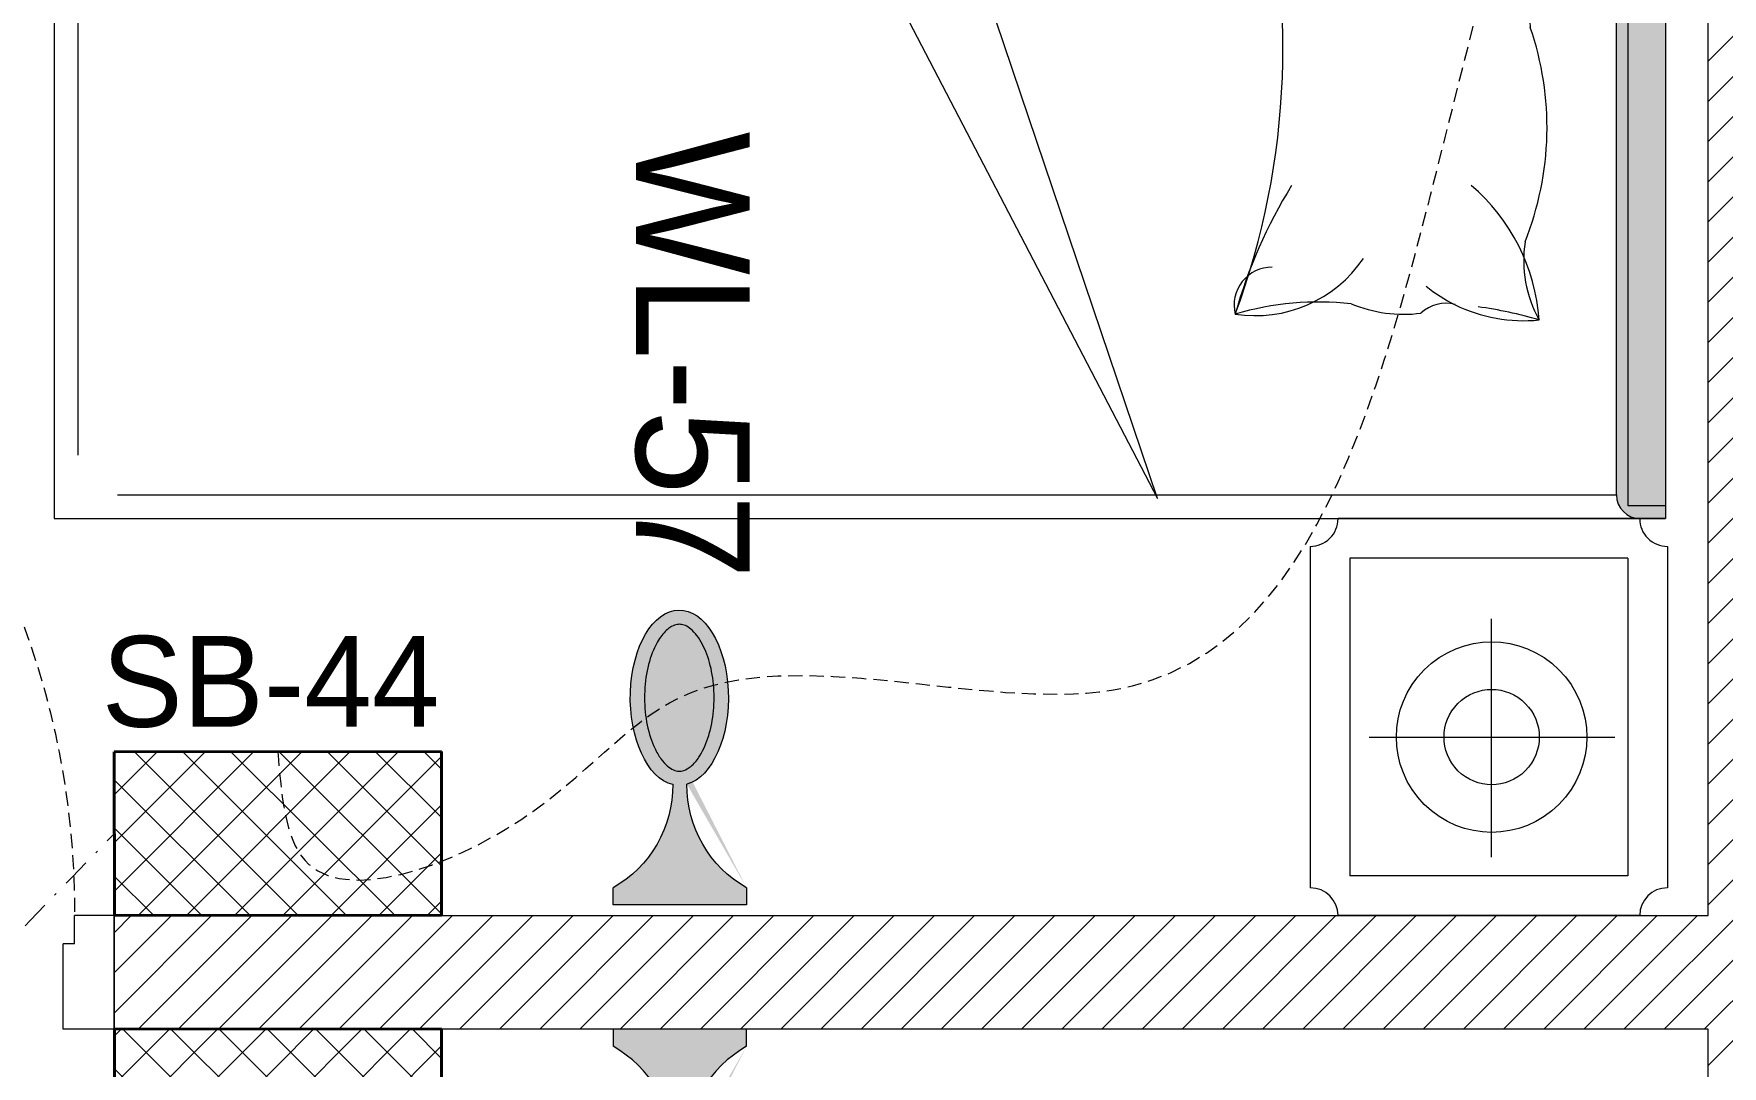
# Model space of a CAD drawing. Header units: inches. Extents: x 109699 to 44449955, y -10987 to 15824140.
# Drawn here: x 197647.9 to 197722.2, y -3438.1 to -3392.6 of the extents above; entities that cross this region are included whole.
import ezdxf

# ---------------------------------------------------------------- set-up
doc = ezdxf.new("R2010")
doc.units = ezdxf.units.IN
doc.header["$LTSCALE"] = 5
doc.header["$MEASUREMENT"] = 0
for name, pattern in [('DASHDOT', [1, 0.5, -0.25, 0, -0.25]), ('DASHED2', [0.375, 0.25, -0.125]), ('HIDDEN', [0.375, 0.25, -0.125])]:
    doc.linetypes.add(name, pattern=pattern)
doc.layers.get('0').update_dxf_attribs({"color": 123})
for name, color, linetype, lineweight in [('@NORMAL', 7, 'Continuous', 5), ('door', 8, 'Continuous', 9), ('E-Con-Point', 5, 'DASHED2', 13), ('E-SB-Switch-Board', 106, 'Continuous', 18), ('E-WL-Wall-Light', 232, 'Continuous', 15), ('fixture', 255, 'Continuous', 0), ('ha', 252, 'Continuous', 5), ('SB', 1, 'DASHDOT', 20), ('WALL-1', 8, 'Continuous', 9)]:
    doc.layers.add(name, color=color, linetype=linetype, lineweight=lineweight)
doc.styles.get("Standard").update_dxf_attribs({"font": 'times.ttf'})

# ---------------------------------------------------------------- blocks, each defined once
blk = doc.blocks.new('Door-40')
at = {"layer": 'door', "ltscale": 0.5}
for p, q in [((0, 40), (5, 40)), ((0, 40), (0, 37.75)), ((5, 40), (5, 38.24999999999636)), ((3.75, 38.24999999999636), (3.75, 37.75000000000364)), ((3.75, 38.24999999999636), (5, 38.24999999999636)), ((0, 37.75), (3.75, 37.75000000000364)), ((0, 0), (0, 2.25)), ((0, 2.25), (3.75, 2.249999999996362)), ((3.75, 1.750000000003638), (3.75, 2.249999999996362)), ((5.135000000002037, 2.913192669428099), (5.145000000004075, 2.913192669428099)), ((5.135000000002037, 1.885000000002037), (5.135000000002037, 2.913192669428099)), ((3.75, 1.750000000003638), (5, 1.750000000003638)), ((4.010000000002037, 1.760000000002037), (4.010000000002037, 1.75)), ((5.010000000002037, 1.760000000002037), (4.010000000002037, 1.760000000002037)), ((5, 1.750000000003638), (5.010400642058812, 1.750000000007276)), ((5, 0), (5, 1.750000000003638)), ((5.145000000004075, 1.895000000000437), (5.145000000004075, 1.884599357945262)), ((0, 0), (5, 0)), ((0, 0), (5, 0))]:
    blk.add_line(p, q, dxfattribs=at)
blk.add_lwpolyline([(41.625, 3.145000000000437), (5.145000000004075, 3.145000000000437), (5.145000000004075, 1.895000000000437), (41.625, 1.895000000000437)], close=True, dxfattribs=at)
blk.add_circle((5.135000000002037, 1.760000000002037), 0.1249999999999983, dxfattribs=at)
at = {"layer": 'door', "linetype": 'HIDDEN', "ltscale": 0.5}
blk.add_arc((5.156161382139544, 1.755015969829401), 36.49531813451388, 2.182731632980644, 90.24516611661387, dxfattribs=at)
blk = doc.blocks.new('tgfre')
at = {"layer": 'fixture'}
h = blk.add_hatch(color=256, dxfattribs=at)
edge = h.paths.add_edge_path()
edge.add_line((17689.79332129713, -2545028.964245582), (17718.97156130848, -2545028.964245582))
edge.add_ellipse((17718.97156130848, -2545027.915925581), major_axis=(0.7412741810021313, 0.7412741810021312), ratio=0.999999999963271, start_angle=225.0000000010522, end_angle=315.0000355364076)
edge.add_line((17720.01988130889, -2545027.915924931), (17720.01988130884, -2545027.915925581))
edge.add_line((17720.01988130884, -2545027.915925581), (17720.01988130884, -2545026.804643255))
edge.add_line((17720.01988130884, -2545026.804643255), (17719.45594405886, -2545026.804643255))
edge.add_line((17719.45594405886, -2545026.804643255), (17719.45594405886, -2545028.442643255))
edge.add_line((17719.45594405886, -2545028.442643255), (17659.91620128561, -2545028.442643255))
edge.add_line((17659.91620128561, -2545028.442643255), (17659.91620128561, -2545026.804643255))
edge.add_line((17659.91620128561, -2545026.804643255), (17659.56676128539, -2545026.804643255))
edge.add_line((17659.56676128539, -2545026.804643255), (17659.56676128539, -2545027.915925581))
edge.add_ellipse((17660.6150812858, -2545027.915925581), major_axis=(0.7412741809921982, 0.7412741809921981), ratio=0.9999999999881061, start_angle=134.9999999996593, end_angle=225.0001842073806)
edge.add_line((17660.61508465616, -2545028.964245581), (17660.61508128577, -2545028.964245581))
edge.add_line((17660.61508128577, -2545028.964245582), (17689.79332129713, -2545028.964245582))
blk.add_hatch(color=256, dxfattribs=at).paths.add_polyline_path([(17659.91620128561, -2545026.804643255), (17659.91620128561, -2545028.442643255), (17719.45594405886, -2545028.442643255), (17719.45594405886, -2545026.804643255)])
for p, q in [((17643.31780127913, -2545026.692885581), (17658.343721285, -2545026.692885581)), ((17659.56676128539, -2545026.804643255), (17659.56676128539, -2545097.740963253)), ((17659.56676128539, -2545026.804643255), (17720.01988130884, -2545026.804643255)), ((17659.91620128561, -2545028.442643255), (17659.91620128561, -2545026.804643255)), ((17659.91620128561, -2545026.804643255), (17719.45594405886, -2545026.804643255)), ((17719.45594405886, -2545026.804643255), (17720.01988130884, -2545026.804643255)), ((17719.45594405886, -2545026.804643255), (17719.45594405886, -2545028.442643255)), ((17720.01988130884, -2545026.804643255), (17720.01988130884, -2545027.915925581)), ((17720.01988130884, -2545097.740963253), (17720.01988130884, -2545026.804643255)), ((17721.2426569502, -2545026.716426946), (17736.26857695606, -2545026.716426946)), ((17642.09476127854, -2545027.915925581), (17642.09476127854, -2545041.194645581)), ((17643.84196127931, -2545028.440085581), (17657.81956128482, -2545028.440085581)), ((17643.84196127931, -2545028.440085581), (17643.84196127931, -2545040.670485581)), ((17657.81956128482, -2545028.440085581), (17657.81956128482, -2545040.670485581)), ((17659.56676128536, -2545027.915925581), (17659.56676128536, -2545041.194645581)), ((17719.45594405886, -2545028.442643255), (17659.91620128561, -2545028.442643255)), ((17720.01961694984, -2545027.939466946), (17720.01961694984, -2545041.218186945)), ((17721.76681695037, -2545028.463626945), (17735.74441695589, -2545028.463626945)), ((17721.76681695037, -2545028.463626945), (17721.76681695037, -2545040.694026945)), ((17735.74441695589, -2545028.463626945), (17735.74441695589, -2545040.694026945)), ((17737.49161695666, -2545027.939466946), (17737.49161695666, -2545041.218186945)), ((17660.61508128577, -2545028.964245582), (17689.79332129713, -2545028.964245582)), ((17660.61508128577, -2545028.964245582), (17660.61508128577, -2545094.945443253)), ((17689.79332129713, -2545028.964245582), (17660.9496985357, -2545028.964245582)), ((17718.97156130848, -2545028.964245582), (17689.79332129713, -2545028.964245582)), ((17718.97156130848, -2545094.945443253), (17718.97156130848, -2545028.964245582)), ((17729.63509071153, -2545039.852588492), (17729.63509071153, -2545029.03529376)), ((17650.40194669322, -2545029.560375268), (17650.32206470935, -2545029.640257252)), ((17650.32206470935, -2545029.640257252), (17650.32206470935, -2545035.152114148)), ((17650.40194669322, -2545029.560375268), (17656.71262343187, -2545029.560375268)), ((17650.56171066148, -2545029.99972618), (17650.56171066148, -2545032.116598757)), ((17654.55580986282, -2545029.99972618), (17650.56171066148, -2545029.99972618)), ((17654.55580986282, -2545032.116598757), (17654.55580986282, -2545029.99972618)), ((17654.91527879113, -2545029.879903204), (17655.07504275913, -2545029.680198244)), ((17654.91527879113, -2545034.712763236), (17654.91527879113, -2545029.879903204)), ((17655.07504275913, -2545029.80002122), (17655.03510176705, -2545029.959785188)), ((17655.03510176705, -2545029.959785188), (17655.03510176705, -2545031.038191972)), ((17655.03510176705, -2545029.959785188), (17655.39457069535, -2545030.319254116)), ((17655.07504275913, -2545029.680198244), (17656.2732725197, -2545029.680198244)), ((17655.23480672712, -2545029.720139236), (17655.07504275913, -2545029.80002122)), ((17655.23480672712, -2545029.720139236), (17656.19339053557, -2545029.720139236)), ((17655.43451168717, -2545030.239372132), (17655.23480672712, -2545029.720139236)), ((17655.99368557552, -2545030.239372132), (17656.19339053557, -2545029.720139236)), ((17656.39309549562, -2545029.959785188), (17656.03362656757, -2545030.319254116)), ((17656.19339053557, -2545029.720139236), (17656.35315450357, -2545029.80002122)), ((17656.2732725197, -2545029.680198244), (17656.47297747975, -2545029.879903204)), ((17656.35315450357, -2545029.80002122), (17656.39309549562, -2545029.959785188)), ((17656.39309549562, -2545029.959785188), (17656.39309549562, -2545031.038191972)), ((17656.47297747975, -2545029.879903204), (17656.47297747975, -2545034.672822244)), ((17656.71262343187, -2545029.560375268), (17656.79250541574, -2545029.640257252)), ((17656.79250541574, -2545029.640257252), (17656.79250541574, -2545035.152114148)), ((17655.39457069535, -2545030.319254116), (17655.43451168717, -2545030.239372132)), ((17655.39457069535, -2545032.116598757), (17655.39457069535, -2545030.319254116)), ((17655.99368557552, -2545030.239372132), (17655.43451168717, -2545030.239372132)), ((17656.03362656757, -2545030.319254116), (17655.99368557552, -2545030.239372132)), ((17656.03362656757, -2545032.116598757), (17656.03362656757, -2545030.319254116)), ((17655.03510176705, -2545031.038191972), (17655.11498375118, -2545031.237896932)), ((17655.11498375118, -2545031.237896932), (17655.23480672712, -2545031.437601892)), ((17655.23480672712, -2545031.437601892), (17655.27474771917, -2545031.717188836)), ((17656.19339053557, -2545031.437601892), (17656.15344954352, -2545031.717188836)), ((17656.31321351152, -2545031.237896932), (17656.19339053557, -2545031.437601892)), ((17656.39309549562, -2545031.038191972), (17656.31321351152, -2545031.237896932)), ((17650.56171066148, -2545032.116598757), (17654.55580986282, -2545032.116598757)), ((17650.72147462948, -2545032.19648074), (17650.72147462948, -2545032.59589066)), ((17654.55580986282, -2545032.19648074), (17650.72147462948, -2545032.19648074)), ((17651.04100256547, -2545032.19648074), (17651.04100256547, -2545032.59589066)), ((17651.3605305017, -2545032.19648074), (17651.3605305017, -2545032.59589066)), ((17651.68005843769, -2545032.19648074), (17651.68005843769, -2545032.59589066)), ((17651.99958637392, -2545032.19648074), (17651.99958637392, -2545032.59589066)), ((17652.31911431017, -2545032.19648074), (17652.31911431017, -2545032.59589066)), ((17652.63864224614, -2545032.19648074), (17652.63864224614, -2545032.59589066)), ((17654.55580986282, -2545032.59589066), (17654.55580986282, -2545032.19648074)), ((17655.27474771917, -2545031.717188836), (17655.27474771917, -2545032.116598757)), ((17655.27474771917, -2545032.875477604), (17655.27474771917, -2545032.116598757)), ((17655.39457069535, -2545032.116598757), (17655.39457069535, -2545034.273412324)), ((17656.03362656757, -2545032.116598757), (17656.03362656757, -2545034.273412324)), ((17656.15344954352, -2545031.717188836), (17656.15344954352, -2545032.116598757)), ((17656.15344954352, -2545032.875477604), (17656.15344954352, -2545032.116598757)), ((17650.56171066148, -2545033.035241572), (17650.56171066148, -2545033.754179428)), ((17652.91822919031, -2545033.035241572), (17650.56171066148, -2545033.035241572)), ((17650.72147462948, -2545032.59589066), (17654.55580986282, -2545032.59589066)), ((17652.91822919031, -2545033.754179428), (17652.91822919031, -2545033.035241572)), ((17655.23480672712, -2545033.155064548), (17655.27474771917, -2545032.875477604)), ((17656.19339053557, -2545033.155064548), (17656.15344954352, -2545032.875477604)), ((17647.73644824015, -2545040.232594247), (17647.73644824015, -2545033.309525618)), ((17650.56171066148, -2545033.754179428), (17652.91822919031, -2545033.754179428)), ((17650.96112058157, -2545033.115123556), (17650.96112058157, -2545033.234946532)), ((17651.08094355752, -2545033.115123556), (17650.96112058157, -2545033.115123556)), ((17650.96112058157, -2545033.234946532), (17651.08094355752, -2545033.234946532)), ((17650.96112058157, -2545033.554474468), (17650.96112058157, -2545033.674297444)), ((17651.08094355752, -2545033.554474468), (17650.96112058157, -2545033.554474468)), ((17650.96112058157, -2545033.674297444), (17651.08094355752, -2545033.674297444)), ((17651.08094355752, -2545033.234946532), (17651.08094355752, -2545033.115123556)), ((17651.08094355752, -2545033.674297444), (17651.08094355752, -2545033.554474468)), ((17651.79988141387, -2545033.115123556), (17651.68005843769, -2545033.115123556)), ((17651.68005843769, -2545033.115123556), (17651.68005843769, -2545033.234946532)), ((17651.68005843769, -2545033.234946532), (17651.79988141387, -2545033.234946532)), ((17651.79988141387, -2545033.554474468), (17651.68005843769, -2545033.554474468)), ((17651.68005843769, -2545033.554474468), (17651.68005843769, -2545033.674297444)), ((17651.68005843769, -2545033.674297444), (17651.79988141387, -2545033.674297444)), ((17651.79988141387, -2545033.234946532), (17651.79988141387, -2545033.115123556)), ((17651.79988141387, -2545033.674297444), (17651.79988141387, -2545033.554474468)), ((17652.51881927022, -2545033.115123556), (17652.39899629404, -2545033.115123556)), ((17652.39899629404, -2545033.115123556), (17652.39899629404, -2545033.234946532)), ((17652.39899629404, -2545033.234946532), (17652.51881927022, -2545033.234946532)), ((17652.51881927022, -2545033.554474468), (17652.39899629404, -2545033.554474468)), ((17652.39899629404, -2545033.554474468), (17652.39899629404, -2545033.674297444)), ((17652.39899629404, -2545033.674297444), (17652.51881927022, -2545033.674297444)), ((17652.51881927022, -2545033.234946532), (17652.51881927022, -2545033.115123556)), ((17652.51881927022, -2545033.674297444), (17652.51881927022, -2545033.554474468)), ((17653.27769811839, -2545033.474592484), (17653.27769811839, -2545033.234946532)), ((17653.27769811839, -2545033.234946532), (17653.59722605461, -2545033.234946532)), ((17653.59722605461, -2545033.474592484), (17653.27769811839, -2545033.474592484)), ((17653.27769811839, -2545033.913943396), (17653.27769811839, -2545033.674297444)), ((17653.27769811839, -2545033.674297444), (17653.59722605461, -2545033.674297444)), ((17653.59722605461, -2545033.234946532), (17653.59722605461, -2545033.474592484)), ((17653.59722605461, -2545033.674297444), (17653.59722605461, -2545033.913943396)), ((17653.75699002261, -2545033.234946532), (17654.07651795883, -2545033.234946532)), ((17653.75699002261, -2545033.474592484), (17653.75699002261, -2545033.234946532)), ((17654.07651795883, -2545033.474592484), (17653.75699002261, -2545033.474592484)), ((17653.75699002261, -2545033.913943396), (17653.75699002261, -2545033.674297444)), ((17653.75699002261, -2545033.674297444), (17654.07651795883, -2545033.674297444)), ((17654.07651795883, -2545033.234946532), (17654.07651795883, -2545033.474592484)), ((17654.07651795883, -2545033.674297444), (17654.07651795883, -2545033.913943396)), ((17654.23628192683, -2545033.474592484), (17654.23628192683, -2545033.234946532)), ((17654.23628192683, -2545033.234946532), (17654.55580986282, -2545033.234946532)), ((17654.55580986282, -2545033.474592484), (17654.23628192683, -2545033.474592484)), ((17654.23628192683, -2545033.913943396), (17654.23628192683, -2545033.674297444)), ((17654.23628192683, -2545033.674297444), (17654.55580986282, -2545033.674297444)), ((17654.55580986282, -2545033.234946532), (17654.55580986282, -2545033.474592484)), ((17654.55580986282, -2545033.674297444), (17654.55580986282, -2545033.913943396)), ((17655.03510176705, -2545033.554474468), (17655.11498375118, -2545033.354769508)), ((17655.03510176705, -2545034.632881252), (17655.03510176705, -2545033.554474468)), ((17655.11498375118, -2545033.354769508), (17655.23480672712, -2545033.155064548)), ((17656.31321351152, -2545033.354769508), (17656.19339053557, -2545033.155064548)), ((17656.39309549562, -2545033.554474468), (17656.31321351152, -2545033.354769508)), ((17656.39309549562, -2545034.632881252), (17656.39309549562, -2545033.554474468)), ((17650.6016516533, -2545033.953884388), (17650.6016516533, -2545034.113648356)), ((17651.00106157365, -2545033.953884388), (17650.6016516533, -2545033.953884388)), ((17650.6016516533, -2545034.113648356), (17651.00106157365, -2545034.113648356)), ((17650.6016516533, -2545034.552999268), (17651.00106157365, -2545034.552999268)), ((17650.6016516533, -2545034.79264522), (17650.6016516533, -2545034.552999268)), ((17651.00106157365, -2545034.113648356), (17651.00106157365, -2545033.953884388)), ((17651.00106157365, -2545034.552999268), (17651.00106157365, -2545034.79264522)), ((17651.16082554165, -2545033.953884388), (17651.16082554165, -2545034.113648356)), ((17651.56023546174, -2545033.953884388), (17651.16082554165, -2545033.953884388)), ((17651.16082554165, -2545034.113648356), (17651.56023546174, -2545034.113648356)), ((17651.16082554165, -2545034.79264522), (17651.16082554165, -2545034.552999268)), ((17651.16082554165, -2545034.552999268), (17651.56023546174, -2545034.552999268)), ((17651.56023546174, -2545034.113648356), (17651.56023546174, -2545033.953884388)), ((17651.56023546174, -2545034.552999268), (17651.56023546174, -2545034.79264522)), ((17651.71999942974, -2545033.953884388), (17651.71999942974, -2545034.113648356)), ((17652.11940934986, -2545033.953884388), (17651.71999942974, -2545033.953884388)), ((17651.71999942974, -2545034.113648356), (17652.11940934986, -2545034.113648356)), ((17651.71999942974, -2545034.552999268), (17652.11940934986, -2545034.552999268)), ((17651.71999942974, -2545034.79264522), (17651.71999942974, -2545034.552999268)), ((17652.11940934986, -2545034.113648356), (17652.11940934986, -2545033.953884388)), ((17652.11940934986, -2545034.552999268), (17652.11940934986, -2545034.79264522)), ((17652.67858323822, -2545033.953884388), (17652.27917331809, -2545033.953884388)), ((17652.27917331809, -2545033.953884388), (17652.27917331809, -2545034.113648356)), ((17652.27917331809, -2545034.113648356), (17652.67858323822, -2545034.113648356)), ((17652.27917331809, -2545034.79264522), (17652.27917331809, -2545034.552999268)), ((17652.27917331809, -2545034.552999268), (17652.67858323822, -2545034.552999268)), ((17652.67858323822, -2545034.113648356), (17652.67858323822, -2545033.953884388)), ((17652.67858323822, -2545034.552999268), (17652.67858323822, -2545034.79264522)), ((17653.59722605461, -2545033.913943396), (17653.27769811839, -2545033.913943396)), ((17653.27769811839, -2545034.3932353), (17653.27769811839, -2545034.153589348)), ((17653.27769811839, -2545034.153589348), (17653.59722605461, -2545034.153589348)), ((17653.59722605461, -2545034.3932353), (17653.27769811839, -2545034.3932353)), ((17653.59722605461, -2545034.153589348), (17653.59722605461, -2545034.3932353)), ((17654.07651795883, -2545033.913943396), (17653.75699002261, -2545033.913943396)), ((17653.75699002261, -2545034.153589348), (17654.07651795883, -2545034.153589348)), ((17653.75699002261, -2545034.3932353), (17653.75699002261, -2545034.153589348)), ((17654.07651795883, -2545034.3932353), (17653.75699002261, -2545034.3932353)), ((17654.07651795883, -2545034.153589348), (17654.07651795883, -2545034.3932353)), ((17654.55580986282, -2545033.913943396), (17654.23628192683, -2545033.913943396)), ((17654.23628192683, -2545034.113648356), (17654.55580986282, -2545034.113648356)), ((17654.23628192683, -2545034.353294308), (17654.23628192683, -2545034.113648356)), ((17654.55580986282, -2545034.353294308), (17654.23628192683, -2545034.353294308)), ((17654.55580986282, -2545034.113648356), (17654.55580986282, -2545034.353294308)), ((17655.03510176705, -2545034.632881252), (17655.39457069535, -2545034.273412324)), ((17655.43451168717, -2545034.353294308), (17655.23480672712, -2545034.872527204)), ((17655.39457069535, -2545034.273412324), (17655.43451168717, -2545034.353294308)), ((17655.99368557552, -2545034.353294308), (17655.43451168717, -2545034.353294308)), ((17656.03362656757, -2545034.273412324), (17655.99368557552, -2545034.353294308)), ((17655.99368557552, -2545034.353294308), (17656.19339053557, -2545034.872527204)), ((17656.39309549562, -2545034.632881252), (17656.03362656757, -2545034.273412324)), ((17657.03222397459, -2545034.522319588), (17656.79250541574, -2545034.433176292)), ((17657.14478733874, -2545034.634953209), (17657.03222397459, -2545034.522319588)), ((17734.92281371579, -2545034.455995287), (17724.43550321204, -2545034.455995287)), ((17650.32206470935, -2545035.152114148), (17650.40194669322, -2545035.231996132)), ((17655.71208607324, -2545035.231996132), (17650.40194669322, -2545035.231996132)), ((17651.00106157365, -2545034.79264522), (17650.6016516533, -2545034.79264522)), ((17651.56023546174, -2545034.79264522), (17651.16082554165, -2545034.79264522)), ((17652.11940934986, -2545034.79264522), (17651.71999942974, -2545034.79264522)), ((17652.67858323822, -2545034.79264522), (17652.27917331809, -2545034.79264522)), ((17653.27769811839, -2545034.832586212), (17653.27769811839, -2545034.59294026)), ((17653.27769811839, -2545034.59294026), (17653.59722605461, -2545034.59294026)), ((17653.59722605461, -2545034.832586212), (17653.27769811839, -2545034.832586212)), ((17653.59722605461, -2545034.59294026), (17653.59722605461, -2545034.832586212)), ((17653.75699002261, -2545034.832586212), (17653.75699002261, -2545034.59294026)), ((17653.75699002261, -2545034.59294026), (17654.07651795883, -2545034.59294026)), ((17654.07651795883, -2545034.832586212), (17653.75699002261, -2545034.832586212)), ((17654.07651795883, -2545034.59294026), (17654.07651795883, -2545034.832586212)), ((17654.23628192683, -2545034.59294026), (17654.55580986282, -2545034.59294026)), ((17654.23628192683, -2545034.832586212), (17654.23628192683, -2545034.59294026)), ((17654.55580986282, -2545034.832586212), (17654.23628192683, -2545034.832586212)), ((17654.55580986282, -2545034.59294026), (17654.55580986282, -2545034.832586212)), ((17655.11498375118, -2545034.912468196), (17654.91527879113, -2545034.712763236)), ((17655.07504275913, -2545034.79264522), (17655.03510176705, -2545034.632881252)), ((17655.23480672712, -2545034.872527204), (17655.07504275913, -2545034.79264522)), ((17655.67674789164, -2545034.912468196), (17655.11498375118, -2545034.912468196)), ((17655.23480672712, -2545034.872527204), (17655.67610032868, -2545034.872527204)), ((17655.79398061548, -2545034.752704228), (17655.67415763927, -2545034.752704228)), ((17655.67415763927, -2545034.752704228), (17655.67974206124, -2545035.097145343)), ((17655.67974206124, -2545035.097145343), (17655.77673816163, -2545035.501547888)), ((17655.81715320126, -2545035.072881205), (17655.79398061548, -2545034.752704228)), ((17655.80265271978, -2545034.872527204), (17656.19339053557, -2545034.872527204)), ((17656.2732725197, -2545034.912468196), (17655.80554342142, -2545034.912468196)), ((17655.87373426178, -2545035.331698817), (17655.81715320126, -2545035.072881205)), ((17656.71262343187, -2545035.231996132), (17655.8519378948, -2545035.231996132)), ((17656.19339053557, -2545034.872527204), (17656.35315450357, -2545034.79264522)), ((17656.47297747975, -2545034.672822244), (17656.2732725197, -2545034.912468196)), ((17656.35315450357, -2545034.79264522), (17656.39309549562, -2545034.632881252)), ((17656.79250541574, -2545035.152114148), (17656.71262343187, -2545035.231996132)), ((17656.79250541574, -2545034.59294026), (17656.96890705641, -2545034.641992799)), ((17656.96890705641, -2545034.641992799), (17657.13071692167, -2545034.768705601)), ((17657.13071692167, -2545034.768705601), (17657.17292820031, -2545034.825022412)), ((17657.2292098685, -2545034.712388792), (17657.14478733874, -2545034.634953209)), ((17657.17292820031, -2545034.825022412), (17657.25735073033, -2545034.817982779)), ((17657.25735073033, -2545034.817982779), (17657.17292820031, -2545034.902457995)), ((17657.17292820031, -2545034.902457995), (17657.49654790314, -2545035.191081595)), ((17657.37694931673, -2545034.656071981), (17657.2292098685, -2545034.712388792)), ((17657.44730142973, -2545034.726468015), (17657.37694931673, -2545034.656071981)), ((17657.3910197338, -2545034.846141185), (17657.44730142973, -2545034.726468015)), ((17657.48951268088, -2545034.768705601), (17657.3910197338, -2545034.846141185)), ((17657.59504085022, -2545034.88133918), (17657.48951268088, -2545034.768705601)), ((17657.49654790314, -2545035.191081595), (17658.02418872216, -2545035.641615993)), ((17657.5106183202, -2545035.113646012), (17657.59504085022, -2545034.88133918)), ((17657.72870988114, -2545035.001012392), (17657.5106183202, -2545035.113646012)), ((17657.91162535801, -2545035.177002372), (17657.72870988114, -2545035.001012392)), ((17657.86941407938, -2545035.430427975), (17657.91162535801, -2545035.177002372)), ((17655.77673816163, -2545035.501547888), (17655.87373426178, -2545035.881686296)), ((17655.87373426178, -2545035.881686296), (17655.86565126377, -2545036.091975597)), ((17655.97073036194, -2545035.711837225), (17655.87373426178, -2545035.331698817)), ((17655.99497938086, -2545035.905950434), (17655.97073036194, -2545035.711837225)), ((17655.98689638288, -2545036.116239771), (17655.99497938086, -2545035.905950434)), ((17658.05232958397, -2545035.317794397), (17657.86941407938, -2545035.430427975)), ((17658.03189753456, -2545035.655220868), (17658.29863681633, -2545036.415497648)), ((17658.20710422675, -2545035.479705195), (17658.05232958397, -2545035.317794397)), ((17658.14378733627, -2545035.655695175), (17658.20710422675, -2545035.479705195)), ((17658.38754991847, -2545035.630956694), (17658.14505965562, -2545035.655220868)), ((17658.2258897351, -2545035.962566791), (17658.46029697525, -2545035.873598214)), ((17658.48454601859, -2545035.954478745), (17658.2258897351, -2545035.962566791)), ((17658.46029697525, -2545035.873598214), (17658.38754991847, -2545035.630956694)), ((17658.54112707914, -2545036.140503908), (17658.48454601859, -2545035.954478745)), ((17651.12059096288, -2545036.778774595), (17644.40871224046, -2545036.778774595)), ((17655.80098718058, -2545036.229472485), (17655.78482115964, -2545036.423585693)), ((17655.78482115964, -2545036.423585693), (17656.01922842447, -2545036.464025959)), ((17656.01922842447, -2545036.464025959), (17655.79290418231, -2545036.601522811)), ((17655.79290418231, -2545036.601522811), (17655.80907020325, -2545036.819900193)), ((17655.88990028246, -2545036.140503908), (17655.80098718058, -2545036.229472485)), ((17655.86565126377, -2545036.091975597), (17655.88990028246, -2545036.140503908)), ((17656.13239054527, -2545036.221384402), (17655.98689638288, -2545036.116239771)), ((17656.10005850368, -2545036.407409602), (17656.13239054527, -2545036.221384402)), ((17656.14047354355, -2545036.916956816), (17656.10005850368, -2545036.407409602)), ((17658.29863681633, -2545036.415497648), (17658.18547469523, -2545037.022101448)), ((17658.37138389752, -2545036.302264933), (17658.54112707914, -2545036.140503908)), ((17658.58962511702, -2545036.302264933), (17658.37138389752, -2545036.302264933)), ((17658.37946689577, -2545036.577258673), (17658.63004015663, -2545036.504466188)), ((17658.58962511702, -2545036.698579433), (17658.37946689577, -2545036.577258673)), ((17658.5572930754, -2545036.860340459), (17658.58962511702, -2545036.698579433)), ((17658.63004015663, -2545036.504466188), (17658.58962511702, -2545036.302264933)), ((17655.80907020325, -2545036.819900193), (17656.06772646232, -2545036.844164331)), ((17656.06772646232, -2545036.844164331), (17655.84140222019, -2545037.022101448)), ((17655.84140222019, -2545037.022101448), (17655.94648134301, -2545037.208126647)), ((17655.94648134301, -2545037.208126647), (17656.1889715814, -2545037.159598336)), ((17656.1889715814, -2545037.159598336), (17656.07580948502, -2545037.386063764)), ((17656.07580948502, -2545037.386063764), (17656.1970546041, -2545037.531648662)), ((17656.44762786492, -2545037.305183233), (17656.14047354355, -2545036.916956816)), ((17656.1970546041, -2545037.531648662), (17656.38296380636, -2545037.39415181)), ((17656.38296380636, -2545037.39415181), (17656.35063176477, -2545037.612529193)), ((17656.87602730561, -2545037.531648662), (17656.44762786492, -2545037.305183233)), ((17657.36100783126, -2545037.572088927), (17656.87602730561, -2545037.531648662)), ((17657.82982231159, -2545037.369887636), (17657.36100783126, -2545037.572088927)), ((17657.80557329266, -2545037.741937999), (17657.78132427373, -2545037.499296478)), ((17657.78132427373, -2545037.499296478), (17657.95106745508, -2545037.709585779)), ((17658.18547469523, -2545037.022101448), (17657.82982231159, -2545037.369887636)), ((17658.08039559709, -2545037.596353065), (17657.98339947229, -2545037.377975719)), ((17657.98339947229, -2545037.377975719), (17658.20972371416, -2545037.475032304)), ((17658.20164071617, -2545037.159598336), (17658.43604795632, -2545037.232390785)), ((17658.31480283724, -2545037.377975719), (17658.20164071617, -2545037.159598336)), ((17658.20972371416, -2545037.475032304), (17658.31480283724, -2545037.377975719)), ((17658.50071203953, -2545037.070629759), (17658.30671981457, -2545036.852252376)), ((17658.30671981457, -2545036.852252376), (17658.5572930754, -2545036.860340459)), ((17658.43604795632, -2545037.232390785), (17658.50071203953, -2545037.070629759)), ((17656.35063176477, -2545037.612529193), (17656.50420892544, -2545037.709585779)), ((17656.50420892544, -2545037.709585779), (17656.69820112601, -2545037.547824753)), ((17656.69820112601, -2545037.547824753), (17656.67395210706, -2545037.814730447)), ((17656.67395210706, -2545037.814730447), (17656.84369528844, -2545037.863258759)), ((17656.84369528844, -2545037.863258759), (17656.94877438684, -2545037.644881376)), ((17656.94877438684, -2545037.644881376), (17657.04577048699, -2545037.863258759)), ((17657.04577048699, -2545037.863258759), (17657.18318165166, -2545037.87943485)), ((17657.18318165166, -2545037.87943485), (17657.23976268753, -2545037.644881376)), ((17657.23976268753, -2545037.644881376), (17657.32867578967, -2545037.903699024)), ((17657.32867578967, -2545037.903699024), (17657.48225295034, -2545037.863258759)), ((17657.48225295034, -2545037.863258759), (17657.49033597304, -2545037.644881376)), ((17657.49033597304, -2545037.644881376), (17657.67624515065, -2545037.806642401)), ((17657.67624515065, -2545037.806642401), (17657.80557329266, -2545037.741937999)), ((17657.95106745508, -2545037.709585779), (17658.08039559709, -2545037.596353065)), ((17643.84196127931, -2545040.670485581), (17657.81956128482, -2545040.670485581)), ((17721.76681695037, -2545040.694026945), (17735.74441695589, -2545040.694026945)), ((17643.31780127913, -2545042.417685581), (17658.343721285, -2545042.417685581)), ((17721.2426569502, -2545042.441226945), (17736.26857695606, -2545042.441226945)), ((17670.44838954456, -2545044.89687155), (17670.44838954456, -2545065.606870901)), ((17671.49670954494, -2545044.882446766), (17671.49670954494, -2545065.253034192)), ((17672.54502954555, -2545044.866155507), (17672.54502954555, -2545064.899197483)), ((17673.5933495459, -2545044.847997619), (17673.5933495459, -2545064.545360774)), ((17719.13960531473, -2545049.172252135), (17660.6565738795, -2545068.911876844)), ((17668.84265702101, -2545075.335634144), (17719.13960531473, -2545049.172252135)), ((17695.68118733293, -2545057.09011063), (17660.61508128577, -2545057.09011063)), ((17692.57530601969, -2545058.13843063), (17660.61508128577, -2545058.13843063)), ((17689.46942470648, -2545059.186750629), (17660.61508128577, -2545059.186750629)), ((17686.363543393, -2545060.23507063), (17660.61508128577, -2545060.23507063)), ((17662.36228128654, -2545096.692643254), (17717.22436130795, -2545096.692643254)), ((17659.56676128539, -2545097.740963253), (17720.01988130884, -2545097.740963253))]:
    blk.add_line(p, q, dxfattribs=at)
for centre, major_axis, ratio, start_param, end_param in [((17642.09476127854, -2545026.692885581), (0.8648198778278127, 0.8648198778278127), 0.9999999999815962, 3.926990816996443, 5.497787143772936), ((17659.56676128536, -2545026.692885581), (0.8648198778264486, 0.8648198778264485), 0.999999999984751, 2.35619449018472, 3.926990816994866), ((17720.01961694984, -2545026.716426946), (-0.8648198778264484, 0.8648198778264485), 0.999999999984751, 2.35619449018472, 3.926990816994866), ((17737.49161695666, -2545026.716426946), (-0.8648198778278127, 0.8648198778278127), 0.9999999999815963, 0.7853981634066498, 2.356194490183143), ((17660.61508128577, -2545027.915925581), (-0.7412741809892912, 0.7412741809892913), 0.9999999999977218, 0.7853981633985874, 2.356194490191206), ((17718.97156130848, -2545027.915925581), (0.7412741809892913, 0.7412741809892912), 0.9999999999977218, 3.92699081698838, 5.497787143780999), ((17729.63509071153, -2545034.455995287), (2.965096723956786, 2.965096723956786), 0.9999999999979776, 5.497787143781126, 11.78097245096071), ((17674.32955761929, -2545033.015640169), (-7.621574899196436, 7.621574899196438), 0.9999999999966472, 0.7034521686545641, 1.111673256604227), ((17667.5264830768, -2545022.614695308), (-7.284339025865555, 7.284339025865555), 0.9999999999870376, 1.963806952785807, 2.256134098131581), ((17662.98815135998, -2545040.672421404), (-6.052860419709783, 6.052860419709785), 0.9999999999980501, 4.632433733463254, 5.427748761502068), ((17607.13951160503, -2545041.264960937), (40.43344295396098, 40.43344295396097), 0.9999999999668296, 5.581734797323774, 5.658168590841135), ((17696.90424968346, -2545032.830184124), (4.80148767357979, 4.801487673579789), 0.9999999999950703, 2.253395006517815, 3.288704753877434), ((17677.66603253892, -2545036.477416792), (9.34650725294381, 9.34650725294381), 0.9999999999911381, 5.38424812159791, 5.832658117851593), ((17689.55072716382, -2545040.672421404), (-6.052860419709783, 6.052860419709785), 0.9999999999980501, 4.632433733463254, 5.427748761502068), ((17696.5005750572, -2545002.898519261), (-21.15430548478198, 21.15430548478198), 0.999999999999357, 2.142283920821784, 2.419522610122943), ((17702.80142664057, -2545045.568999407), (-9.581715043808412, 9.581715043808417), 0.999999999999743, -1.165834720622844, -0.4541049723402379), ((17673.06365379403, -2544914.925439957), (-83.52485605111428, 83.5248560511143), 0.9999999999999984, 2.300577228777077, 2.463710463833169), ((17686.33824084335, -2545040.904405956), (6.052860419705463, 6.052860419705462), 0.99999999999856, 0.8554365456772662, 1.650751573716696), ((17678.98471832398, -2545033.062168676), (-4.801487673579789, 4.801487673579789), 0.9999999999950706, 2.994480553302152, 4.029790300661771), ((17691.18061328691, -2545035.286239496), (-4.366952424934104, 4.366952424934106), 0.99999999999746, 0.292755243035264, 1.164104333420051), ((17711.87036420283, -2545040.904405956), (6.052860419705463, 6.052860419705462), 0.99999999999856, 0.8554365456772662, 1.650751573716696), ((17708.63128554501, -2545027.584745407), (3.861607688792253, 3.861607688792252), 0.999999999999584, 3.780310137491724, 4.431551139582046), ((17704.51684168322, -2545033.062168676), (-4.801487673568309, 4.80148767356831), 0.9999999999989069, 3.468617536284653, 4.029790300659894), ((17728.60435613841, -2545037.465243239), (-12.77581491874902, 12.77581491874902), 0.9999999999891834, 0.4992438592357962, 0.6514842584829568), ((17729.63509071153, -2545034.455995287), (1.482548361980474, 1.482548361980474), 0.9999999999951699, 5.497787143779723, 11.78097245095931), ((17647.73644824015, -2545036.778774595), (-1.897661903342044, 1.897661903342044), 0.9999999999942601, 3.926990816990111, 10.2101761241697), ((17647.73644824015, -2545036.778774595), (0.9488309516675124, 0.9488309516675123), 0.9999999999908132, 5.497787143777544, 11.78097245095713), ((17662.96415838687, -2545037.517042017), (-1.102448012653055, 1.102448012653056), 0.9999999999999545, 3.132405170083446, 4.663019562214575), ((17581.61015783696, -2545034.872070438), (58.35883320381981, 58.35883320381978), 0.9999999999705963, 5.452243507707301, 5.478372883497673), ((17704.51684168322, -2545033.062168676), (4.801487674154708, 4.801487674154707), 0.9999999998801301, 4.816068909878476, 5.039413863042753), ((17712.14158930499, -2545036.470978566), (-1.133333663368411, 1.133333663368411), 0.9999999999876115, 0.5297180378014543, 1.540574951822646), ((17679.61875571372, -2545038.340047881), (4.153826495701253, 4.153826495701252), 0.9999999999923088, 5.096657511720863, 5.629328349409318), ((17692.30724275933, -2545039.149880158), (1.351963359252402, 1.351963359252402), 0.9999999999999313, 1.694423054014936, 3.070069144045654), ((17705.15087907296, -2545038.340047881), (-4.153826495634648, 4.153826495634648), 0.9999999999889267, 3.525861184932488, 4.058532022624131), ((17646.93877302899, -2545041.251110086), (12.24513547722147, 12.24513547722146), 0.9999999999977098, 5.218958635666583, 5.649754553344403), ((17670.34167387959, -2545045.320512589), (4.801487673587746, 4.801487673587745), 0.999999999994828, 1.423684226505278, 2.458993973862464), ((17678.98471832398, -2545045.552497141), (-4.80148767358759, 4.801487673587592), 0.9999999999977194, 4.002356349221028, 4.859501080671604), ((17697.15987131398, -2545045.550519163), (-5.040032741019953, 5.040032741019954), 0.9999999999951115, -0.1375363438338613, 0.6997033025085844), ((17679.35610985881, -2545041.116679943), (8.151668267036735, 8.151668267036735), 0.9999999999954289, 5.214964124877698, 5.559840784276939), ((17705.31719616504, -2545044.866944945), (4.078340214566077, 4.078340214566076), 0.9999999999938577, 5.345282507078382, 6.470934117178472), ((17642.09476127854, -2545042.417685581), (-0.8648198778278127, 0.8648198778278127), 0.9999999999815963, 3.926990816996443, 5.497787143772936), ((17659.56676128536, -2545042.417685581), (-0.8648198778264484, 0.8648198778264485), 0.999999999984751, -0.785398163405073, 0.7853981634050728), ((17691.41235733108, -2545041.167349803), (4.53097488220449, 4.53097488220449), 0.999999999990302, 2.272825078499774, 2.63946220235339), ((17723.56990466159, -2545042.040400274), (-9.25373069536983, 9.253730695369834), 0.999999999999024, 0.6777040404955534, 1.072253443202489), ((17720.01961694984, -2545042.441226945), (0.8648198778264486, 0.8648198778264485), 0.999999999984751, 5.497787143774514, 7.068583470584659), ((17737.49161695666, -2545042.441226945), (0.8648198778278127, 0.8648198778278127), 0.9999999999815962, 0.7853981634066501, 2.356194490183143), ((17681.88104193792, -2545047.182311005), (-3.020890983077819, 3.02089098307782), 0.9999999999933377, 4.513910025168488, 5.436253416970747), ((17699.31430102276, -2545077.298515191), (23.79828175053945, 23.79828175053945), 0.99999999999973, 0.4302350312666292, 1.064006330457687), ((17717.03889570766, -2545024.303008708), (-15.74692476594265, 15.74692476594265), 0.9999999999920598, 1.803795802673357, 2.082417732349874), ((17710.61948507617, -2545044.121304797), (-1.180901493422642, 1.180901493422642), 0.9999999999971299, 0.7814305878650298, 2.597081988017901), ((17662.86891402645, -2544455.958603579), (-416.4767292855888, 416.4767292855889), 0.9999999999998579, 2.35923115214334, 2.392011071090213), ((17684.3755087241, -2545046.634591355), (-1.490628077106551, 1.490628077106551), 0.999999999995515, -1.499254248577064, -0.5869502061760998), ((17663.46670902451, -2545044.030855804), (-1.407227852663188, 1.407227852663188), 0.9999999999895683, 2.4167723173938, 3.377930904139904), ((17662.98815135998, -2545037.478275309), (6.052860420537196, 6.052860420537194), 0.9999999999505341, 3.997029199290837, 4.072580214606678), ((17675.09992130197, -2545069.46307768), (4.623227380008562, 4.623227380008561), 0.9999999999974487, 5.745384866868091, 6.704179791864133), ((17673.44903069997, -2545074.836509078), (-6.243567706311391, 6.243567706311393), 0.9999999999996472, 4.636101309681122, 5.748612376874571), ((17663.22225230158, -2545074.070143119), (4.073721684937504, 4.073721684937503), 0.9999999999972083, 5.276320299667716, 7.530142196727566), ((17662.36228128654, -2545094.945443253), (-1.235456968314272, 1.235456968314273), 0.9999999999996845, 0.7853981633976059, 2.356194490192187)]:
    blk.add_ellipse(centre, major_axis=major_axis, ratio=ratio, start_param=start_param, end_param=end_param, dxfattribs=at)
blk = doc.blocks.new('A$C4DCB0E22')
h = blk.add_hatch()
h.set_pattern_fill('ANSI37', color=256, scale=15, angle=90.05046403147966, style=0)
h.set_pattern_definition([(135.0504640314797, (0, 0), (-1.324656962164393, -1.326992438783809), []), (225.0504640314796, (0, 0), (1.326992438783809, -1.324656962164393), [])])
h.paths.add_polyline_path([(0.0158499618895469, -4.176303718850249e-06), (-3.779117417224143e-06, 17.9999888419976), (8.999992730033242, 18.00791571250107), (9.015846471040199, 0.007922694199763214)])
at = {"lineweight": 40}
for p, q in [((-3.779117417224143e-06, 17.9999888419976), (8.999992730033242, 18.00791571250107)), ((0.0158499618895469, -4.176303718850249e-06), (-3.779117417224143e-06, 17.9999888419976)), ((9.015846471040199, 0.007922694199763214), (8.999992730033242, 18.00791571250107)), ((0.0158499618895469, -4.176303718850249e-06), (9.015846471040199, 0.007922694199763214))]:
    blk.add_line(p, q, dxfattribs=at)
blk = doc.blocks.new('E-W-LIGHT')
at = {"linetype": 'ByBlock', "ltscale": 0.5}
h = blk.add_hatch(color=256, dxfattribs=at)
h.dxf.hatch_style = 1
h.set_gradient(color1=(255, 255, 255), color2=(255, 255, 0), name='CYLINDER')
edge = h.paths.add_edge_path()
edge.add_spline(control_points=[(-96.71110423948552, 1.235367220396483), (-96.8976251288622, 1.235367220396483), (-97.08530367817384, 1.204590695443009), (-97.49532330615068, 1.060408411101338), (-97.71769888777162, 0.9452617532663472), (-98.18859363857634, 0.6007580769133996), (-98.4360601757027, 0.3712016227401077), (-98.9274233233457, -0.2076466389563343), (-99.17095937526851, -0.5565722783421756), (-99.79256403547286, -1.649000525487912), (-100.1403411294208, -2.496475964584042), (-100.6655547252501, -4.389078901701514), (-100.8435119435345, -5.433326140728264), (-100.996858843053, -7.577941591604359), (-100.9723680002039, -8.677864733885961), (-100.7253955626443, -10.7881619923927), (-100.5027117058065, -11.79805679996582), (-99.90205506231798, -13.59089832466863), (-99.52349327352754, -14.37265162368595), (-98.79708591162027, -15.46144462183512), (-98.46289770719719, -15.83531695936959), (-97.82402795464219, -16.37320808014224), (-97.52292902289115, -16.53708124557815), (-97.0332651008719, -16.69867335386745), (-96.83300356165012, -16.72444707740215), (-96.42760539585558, -16.70413243760904), (-96.21918910161975, -16.65733367471884), (-95.75858057275782, -16.45705756399432), (-95.50712660475898, -16.30138572900886), (-94.98330090317799, -15.85001415615693), (-94.71221849052682, -15.55449414506236), (-94.18744122004225, -14.82684639582039), (-93.93399672563008, -14.39521060388152), (-93.32240182252819, -13.09860869282319), (-93.0057716383552, -12.13470487732181), (-92.57508722519842, -10.03980369670334), (-92.46055768618565, -8.90959698224412), (-92.45565766659526, -6.646794607945969), (-92.56528275998282, -5.514732191470296), (-92.98715107886524, -3.412587944823316), (-93.29985699109132, -2.443281268231641), (-93.99092435031811, -0.9549615958549695), (-94.34810290115182, -0.3877643056552464), (-95.07582621573985, 0.4836147841888085), (-95.44374809115733, 0.7854262440646148), (-96.01798165069457, 1.105607693885873), (-96.24029005175481, 1.180327462172805), (-96.53763867025813, 1.228459302029147), (-96.62438560181026, 1.235367220396483), (-96.71110423948552, 1.235367220396483)], knot_values=[0, 0, 0, 0, 0.194197829587449, 0.194197829587449, 0.388395659174898, 0.388395659174898, 0.582593488762347, 0.582593488762347, 0.776791318349796, 0.776791318349796, 1.110216687407361, 1.110216687407361, 1.443642056464925, 1.443642056464925, 1.77706742552249, 1.77706742552249, 2.110492794580054, 2.110492794580054, 2.443918163637619, 2.443918163637619, 2.701496175378678, 2.701496175378678, 2.959074187119738, 2.959074187119738, 3.169612053741, 3.169612053741, 3.380149920362263, 3.380149920362263, 3.590687786983526, 3.590687786983526, 3.801225653604789, 3.801225653604789, 4.011763520226051, 4.011763520226051, 4.360140390670959, 4.360140390670959, 4.708517261115867, 4.708517261115867, 5.056894131560775, 5.056894131560775, 5.405271002005684, 5.405271002005684, 5.69307956715584, 5.69307956715584, 5.980888132305996, 5.980888132305996, 6.192897451070847, 6.192897451070847, 6.283185307179586, 6.283185307179586, 6.283185307179586, 6.283185307179586], degree=3, periodic=0)
at = {"layer": 'E-WL-Wall-Light', "linetype": 'ByBlock', "ltscale": 0.5}
h = blk.add_hatch(color=256, dxfattribs=at)
h.dxf.hatch_style = 1
edge = h.paths.add_edge_path()
edge.add_ellipse((-96.71110423948552, -7.740473765769313), major_axis=(0, 10.71660606041263), ratio=0.559300439547623, start_angle=187.7376784571124, end_angle=531.0374031504149)
edge.add_arc((-112.001170541625, -18.46997501720373), 14.35701343791298, -60.53601194170483, 0.5736542653427819, ccw=False)
edge.add_line((-104.9392941575301, -30.97012448799713), (-104.939294157532, -33.06572841662167))
edge.add_line((-104.939294157532, -33.06572841662167), (-88.60969415754215, -33.06572841666017))
edge.add_line((-88.60969415754215, -33.06572841666017), (-88.60969415754002, -30.97012448799946))
edge.add_arc((-81.54781777344922, -18.46997501720374), 14.35701343791298, 179.559619270027, 240.5360119417236, ccw=False)
edge = h.paths.add_edge_path(flags=16)
edge.add_spline(control_points=[(-96.71110423948552, 1.235367220396483), (-96.8976251288622, 1.235367220396483), (-97.08530367817384, 1.204590695443009), (-97.49532330615068, 1.060408411101338), (-97.71769888777162, 0.9452617532663472), (-98.18859363857634, 0.6007580769133996), (-98.4360601757027, 0.3712016227401077), (-98.9274233233457, -0.2076466389563343), (-99.17095937526851, -0.5565722783421756), (-99.79256403547286, -1.649000525487912), (-100.1403411294208, -2.496475964584042), (-100.6655547252501, -4.389078901701514), (-100.8435119435345, -5.433326140728264), (-100.996858843053, -7.577941591604359), (-100.9723680002039, -8.677864733885961), (-100.7253955626443, -10.7881619923927), (-100.5027117058065, -11.79805679996582), (-99.90205506231798, -13.59089832466863), (-99.52349327352754, -14.37265162368595), (-98.79708591162027, -15.46144462183512), (-98.46289770719719, -15.83531695936959), (-97.82402795464219, -16.37320808014224), (-97.52292902289115, -16.53708124557815), (-97.0332651008719, -16.69867335386745), (-96.83300356165012, -16.72444707740215), (-96.42760539585558, -16.70413243760904), (-96.21918910161975, -16.65733367471884), (-95.75858057275782, -16.45705756399432), (-95.50712660475898, -16.30138572900886), (-94.98330090317799, -15.85001415615693), (-94.71221849052682, -15.55449414506236), (-94.18744122004225, -14.82684639582039), (-93.93399672563008, -14.39521060388152), (-93.32240182252819, -13.09860869282319), (-93.0057716383552, -12.13470487732181), (-92.57508722519842, -10.03980369670334), (-92.46055768618565, -8.90959698224412), (-92.45565766659526, -6.646794607945969), (-92.56528275998282, -5.514732191470296), (-92.98715107886524, -3.412587944823316), (-93.29985699109132, -2.443281268231641), (-93.99092435031811, -0.9549615958549695), (-94.34810290115182, -0.3877643056552464), (-95.07582621573985, 0.4836147841888085), (-95.44374809115733, 0.7854262440646148), (-96.01798165069457, 1.105607693885873), (-96.24029005175481, 1.180327462172805), (-96.53763867025813, 1.228459302029147), (-96.62438560181026, 1.235367220396483), (-96.71110423948552, 1.235367220396483)], knot_values=[0, 0, 0, 0, 0.194197829587449, 0.194197829587449, 0.388395659174898, 0.388395659174898, 0.582593488762347, 0.582593488762347, 0.776791318349796, 0.776791318349796, 1.110216687407361, 1.110216687407361, 1.443642056464925, 1.443642056464925, 1.77706742552249, 1.77706742552249, 2.110492794580054, 2.110492794580054, 2.443918163637619, 2.443918163637619, 2.701496175378678, 2.701496175378678, 2.959074187119738, 2.959074187119738, 3.169612053741, 3.169612053741, 3.380149920362263, 3.380149920362263, 3.590687786983526, 3.590687786983526, 3.801225653604789, 3.801225653604789, 4.011763520226051, 4.011763520226051, 4.360140390670959, 4.360140390670959, 4.708517261115867, 4.708517261115867, 5.056894131560775, 5.056894131560775, 5.405271002005684, 5.405271002005684, 5.69307956715584, 5.69307956715584, 5.980888132305996, 5.980888132305996, 6.192897451070847, 6.192897451070847, 6.283185307179586, 6.283185307179586, 6.283185307179586, 6.283185307179586], degree=3, periodic=0)
for p, q in [((-104.9392941575301, -30.97012448799713), (-104.939294157532, -33.06572841662167)), ((-88.60969415754215, -33.06572841666017), (-88.60969415754002, -30.97012448803655)), ((-104.939294157532, -33.06572841662167), (-88.60969415754215, -33.06572841666017))]:
    blk.add_line(p, q)
at = {"linetype": 'ByBlock', "ltscale": 0.5}
for centre, start, end in [((-112.001170541625, -18.46997501720374), 299.4639880582952, 0.5736542653427851), ((-81.54781777344922, -18.46997501720374), 179.4263457346572, 240.5360119417045)]:
    blk.add_arc(centre, 14.35701343791298, start, end, dxfattribs=at)
blk.add_ellipse((-96.71110423948552, -7.740473765769313), major_axis=(0, 10.71660606041263), ratio=0.559300439547623, start_param=3.276640619127039, end_param=9.268351136215248, dxfattribs=at)
blk.add_open_spline([(-96.71110423948552, 1.235367220396483), (-96.8976251288622, 1.235367220396483), (-97.08530367817384, 1.204590695443009), (-97.49532330615068, 1.060408411101338), (-97.71769888777162, 0.9452617532663472), (-98.18859363857634, 0.6007580769133996), (-98.4360601757027, 0.3712016227401077), (-98.9274233233457, -0.2076466389563343), (-99.17095937526851, -0.5565722783421756), (-99.79256403547286, -1.649000525487912), (-100.1403411294208, -2.496475964584042), (-100.6655547252501, -4.389078901701514), (-100.8435119435345, -5.433326140728264), (-100.996858843053, -7.577941591604359), (-100.9723680002039, -8.677864733885961), (-100.7253955626443, -10.7881619923927), (-100.5027117058065, -11.79805679996582), (-99.90205506231798, -13.59089832466863), (-99.52349327352754, -14.37265162368595), (-98.79708591162027, -15.46144462183512), (-98.46289770719719, -15.83531695936959), (-97.82402795464219, -16.37320808014224), (-97.52292902289115, -16.53708124557815), (-97.0332651008719, -16.69867335386745), (-96.83300356165012, -16.72444707740215), (-96.42760539585558, -16.70413243760904), (-96.21918910161975, -16.65733367471884), (-95.75858057275782, -16.45705756399432), (-95.50712660475898, -16.30138572900886), (-94.98330090317799, -15.85001415615693), (-94.71221849052682, -15.55449414506236), (-94.18744122004225, -14.82684639582039), (-93.93399672563008, -14.39521060388152), (-93.32240182252819, -13.09860869282319), (-93.0057716383552, -12.13470487732181), (-92.57508722519842, -10.03980369670334), (-92.46055768618565, -8.90959698224412), (-92.45565766659526, -6.646794607945969), (-92.56528275998282, -5.514732191470296), (-92.98715107886524, -3.412587944823316), (-93.29985699109132, -2.443281268231641), (-93.99092435031811, -0.9549615958549695), (-94.34810290115182, -0.3877643056552464), (-95.07582621573985, 0.4836147841888085), (-95.44374809115733, 0.7854262440646148), (-96.01798165069457, 1.105607693885873), (-96.24029005175481, 1.180327462172805), (-96.53763867025813, 1.228459302029147), (-96.62438560181026, 1.235367220396483), (-96.71110423948552, 1.235367220396483)], degree=3, knots=[0, 0, 0, 0, 0.194197829587449, 0.194197829587449, 0.388395659174898, 0.388395659174898, 0.582593488762347, 0.582593488762347, 0.776791318349796, 0.776791318349796, 1.110216687407361, 1.110216687407361, 1.443642056464925, 1.443642056464925, 1.77706742552249, 1.77706742552249, 2.110492794580054, 2.110492794580054, 2.443918163637619, 2.443918163637619, 2.701496175378678, 2.701496175378678, 2.959074187119738, 2.959074187119738, 3.169612053741, 3.169612053741, 3.380149920362263, 3.380149920362263, 3.590687786983526, 3.590687786983526, 3.801225653604789, 3.801225653604789, 4.011763520226051, 4.011763520226051, 4.360140390670959, 4.360140390670959, 4.708517261115867, 4.708517261115867, 5.056894131560775, 5.056894131560775, 5.405271002005684, 5.405271002005684, 5.69307956715584, 5.69307956715584, 5.980888132305996, 5.980888132305996, 6.192897451070847, 6.192897451070847, 6.283185307179586, 6.283185307179586, 6.283185307179586, 6.283185307179586], dxfattribs=at)

msp = doc.modelspace()

# ---------------------------------------------------------------- hatches: boundary and pattern name
at = {"layer": 'ha'}
h = msp.add_hatch(dxfattribs=at)
h.set_pattern_fill('ANSI31', scale=10, angle=-7.63333123551244e-14, style=0)
h.set_pattern_definition([(44.99999999999989, (144025.1156890542, 2531118.532228567), (-0.8838834764831833, 0.8838834764831855), [])])
h.paths.add_polyline_path([(197726.5662430574, -3477.007487029097), (197721.5662806121, -3477.007487028632), (197721.5662430574, -3436.423710079192), (197651.4036092998, -3436.423984467778), (197651.4036092998, -3431.423984467778), (197721.5662430572, -3431.42405273931), (197721.5855116934, -3298.985237479936), (197726.5662430574, -3298.985237479936)])

# ---------------------------------------------------------------- linework, layer by layer
at = {"layer": 'E-Con-Point', "ltscale": 0.5}
msp.add_spline([(197658.5993471109, -3424.215559992981, 0.2377872779188444), (197659.796875, -3429, 0.2377872779188444), (197669.296875, -3427.204905221382, 0.263215849959245), (197676.2741731118, -3421.835879736032, 0.263215849959245), (197695.296875, -3421.5), (197711.296875, -3392, 0.263215849959245), (197712.4561468899, -3365.22747208515, 0.263215849959245), (197697.296875, -3361.5), (197665.6758854171, -3363.620817545546, 0.08579031639609269), (197612.4828221046, -3364, -16.5590294638172)], degree=3, dxfattribs=at)
at = {"layer": 'SB', "ltscale": 0.5}
for points in [[(197602.2958965815, -3401.999999999519, 4.990824438030307e-05), (197617.2328113586, -3425.499968784613, 4.99082443803367e-05), (197618.9051959114, -3704.358057586747, 0.6619463822830356)], [(197620.5221663638, -3706.560568926767, 0.6619463822830394), (197639.2328312089, -3561.423792576543, 0.2087615081200666), (197637.7328113586, -3443.499968784613, 4.99082443803367e-05), (197651.3994592155, -3427.822943895827, 0.2378371861632247)]]:
    msp.add_spline(points, degree=3, dxfattribs=at)
at = {"layer": 'WALL-1', "elevation": 0.263215849959245}
msp.add_lwpolyline([(197726.5662430574, -3477.007487029097), (197721.5662806121, -3477.007487028632), (197721.5662430574, -3436.423710079192), (197651.4036092998, -3436.423984467778), (197651.4036092998, -3431.423984467778), (197721.5662430572, -3431.42405273931), (197721.5855116934, -3298.985237479936), (197726.5662430574, -3298.985237479936), (197726.5662430574, -3477.007487028632)], dxfattribs=at)

# ---------------------------------------------------------------- block references
at = {"layer": '@NORMAL', "color": 7, "rotation": 270}
msp.add_blockref('tgfre', (2742746.489055342, 14306.06756595947, 0.3632158499592464), dxfattribs=at)
at = {"layer": '@NORMAL', "xscale": -1, "rotation": 270}
msp.add_blockref('Door-40', (197611.4009787444, -3436.423984467778, -0.1859717417434261), dxfattribs=at)
at = {"layer": 'E-SB-Switch-Board', "xscale": 0.8002315484918654, "yscale": 0.8002315484918654, "zscale": 0.8002315484918654, "rotation": 270}
for p in [(197651.39726931, -3424.209219685292, 0.2377872779188444), (197651.4036126419, -3436.411300828231, 0.263215849959245)]:
    msp.add_blockref('A$C4DCB0E22', p, dxfattribs=at)
at = {"layer": 'E-WL-Wall-Light', "xscale": -0.3601041968213394, "yscale": 0.3601041968213394, "zscale": 0.3601041968213394}
msp.add_blockref('E-W-LIGHT', (197641.4480985959, -3419.048502647594, 0.263215849959245), dxfattribs=at)
at = {"layer": 'E-WL-Wall-Light', "xscale": 0.3601041968213394, "yscale": 0.3601041968213394, "zscale": 0.3601041968213394, "rotation": 180}
msp.add_blockref('E-W-LIGHT', (197641.4479732109, -3448.330984913327, 0.263215849959245), dxfattribs=at)

# ---------------------------------------------------------------- texts
at = {"layer": 'E-SB-Switch-Board', "insert": (197665.7128560955, -3419.116117527158, -0.05021907489789845), "char_height": 4, "width": 14.72456830652664, "attachment_point": 3}
msp.add_mtext('{\\fCentury Gothic|b0|i0|c0|p34;SB-44}', dxfattribs=at)
at = {"layer": 'E-WL-Wall-Light', "insert": (197674.2970000873, -3396.917242383595, -15.44491995060933), "char_height": 5, "width": 24.08470202641911, "attachment_point": 7, "rotation": 270.00000000000034}
msp.add_mtext('{\\fCentury Gothic|b0|i0|c0|p34;WL-57}', dxfattribs=at)

doc.saveas('drawing.dxf')
